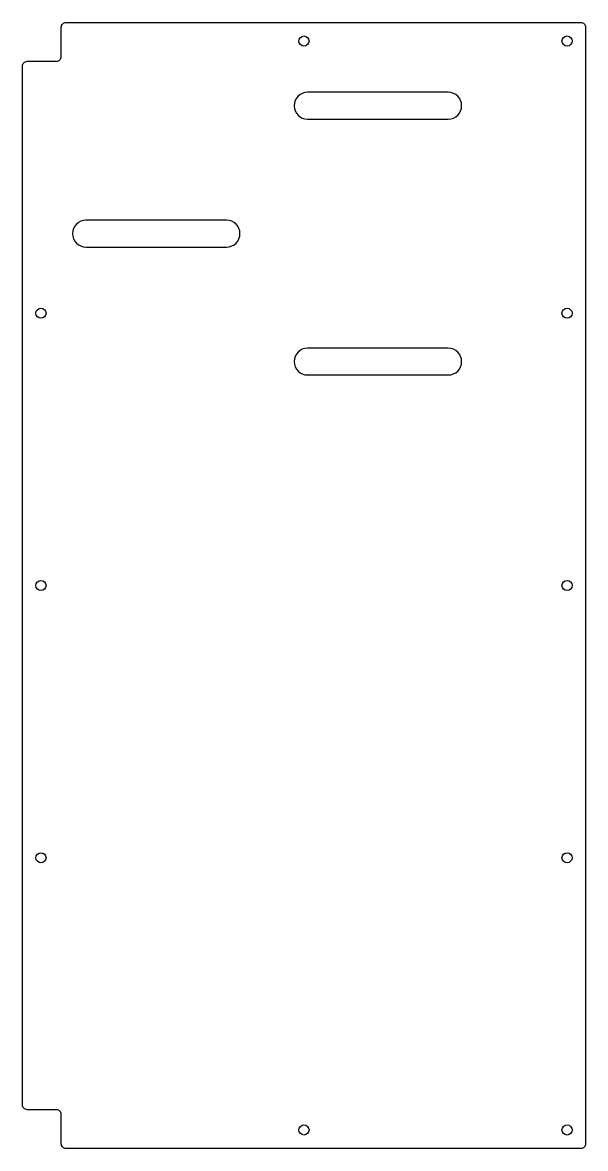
# Model space of a CAD drawing. Header units: inches. Extents: x -39.8 to -27.8, y -24 to 0.
import ezdxf

# ---------------------------------------------------------------- set-up
doc = ezdxf.new("R2010")
doc.units = ezdxf.units.IN
doc.layers.get('0').update_dxf_attribs({"linetype": 'CONTINUOUS'})

msp = doc.modelspace()

# ---------------------------------------------------------------- linework, layer by layer
for points in [[(-38.837, -24, -0.414214), (-38.937, -23.9), (-38.937, -23.273, 0.414214), (-39.037, -23.173), (-39.664, -23.173, -0.414214), (-39.764, -23.073), (-39.764, -0.927, -0.414214), (-39.664, -0.827), (-39.037, -0.827, 0.414214), (-38.937, -0.727), (-38.937, -0.1, -0.414214), (-38.837, 0), (-27.864, 0, -0.414214), (-27.764, -0.1), (-27.764, -23.9, -0.414214), (-27.864, -24)], [(-33.689, -2.058), (-30.689, -2.058, 1), (-30.689, -1.487), (-33.689, -1.487, 1)], [(-38.413, -4.785), (-35.413, -4.785, 1), (-35.413, -4.215), (-38.413, -4.215, 1)], [(-33.689, -7.513), (-30.689, -7.513, 1), (-30.689, -6.942), (-33.689, -6.942, 1)]]:
    msp.add_lwpolyline(points, format="xyb", close=True)
for centre in [(-33.764, -0.394), (-28.157, -0.394), (-39.37, -6.197), (-28.157, -6.197), (-39.37, -12), (-28.157, -12), (-39.37, -17.803), (-28.157, -17.803), (-33.764, -23.606), (-28.157, -23.606)]:
    msp.add_circle(centre, 0.108)

doc.saveas('drawing.dxf')
